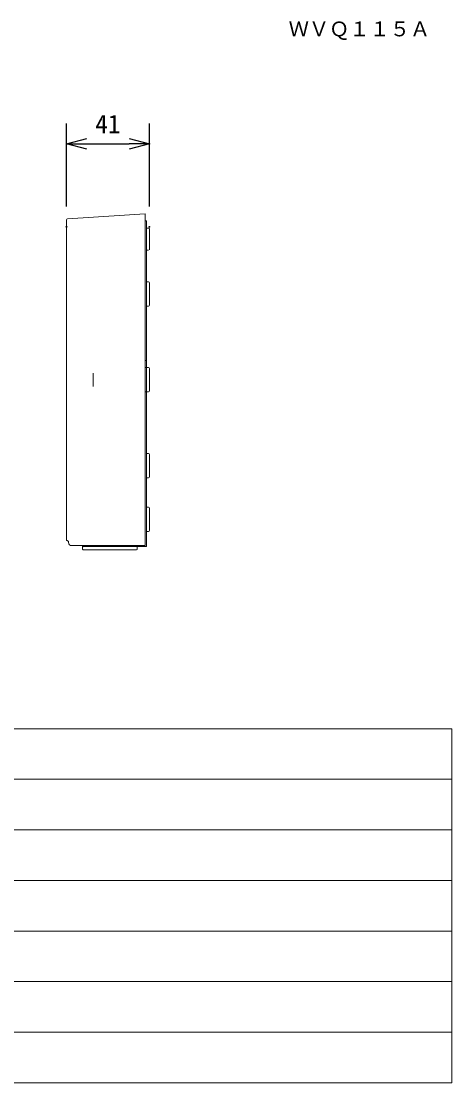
# Model space of a CAD drawing. Units: millimetres, scale not verified. Extents: x -63 to 62, y -56 to 57.
# Drawn here: x 19.9 to 62.5, y -56.5 to 48.4 of the extents above; entities that cross this region are included whole.
import ezdxf
from ezdxf.enums import TextEntityAlignment as Align

# ---------------------------------------------------------------- set-up
doc = ezdxf.new("R2010")
doc.units = ezdxf.units.MM
doc.header["$LTSCALE"] = 0.125
doc.header["$PDMODE"] = 32
doc.header["$PDSIZE"] = 0.0625
for name, color, linetype in [('0-0_0', 7, 'Continuous'), ('0-2_TOUROKU', 7, 'Continuous'), ('0-4_DEFPOINTS', 7, 'Continuous'), ('0-6_SUNPO', 7, 'Continuous')]:
    doc.layers.add(name, color=color, linetype=linetype)
doc.layers.add('0-1_WAKU', color=1, linetype='Continuous', lineweight=18)
doc.layers.add('0-5_GAIKEI', color=1, linetype='Continuous', lineweight=18)
doc.styles.add('ＭＳ ゴシック', font='')
doc.styles.get('ＭＳ ゴシック').set_extended_font_data('MS Gothic')

# ---------------------------------------------------------------- blocks, each defined once
blk = doc.blocks.new('_OPEN30')
at = {"layer": '0-0_0'}
blk.add_line((0, 0), (-1, 0), dxfattribs=at)
blk.add_lwpolyline([(-1, 0.26795), (0, 0), (-1, -0.26795)], dxfattribs=at)
blk = doc.blocks.new('D3')
at = {"layer": '0-4_DEFPOINTS'}
for p in [(38.6031, 39.2895), (30.4031, 31.082), (38.6031, 31.082)]:
    blk.add_point(p, dxfattribs=at)
at = {"layer": '0-6_SUNPO'}
for p, q in [((30.4031, 33.082), (30.4031, 41.2895)), ((38.6031, 33.082), (38.6031, 41.2895)), ((32.4031, 39.2895), (36.6031, 39.2895))]:
    blk.add_line(p, q, dxfattribs=at)
at = {"layer": '0-6_SUNPO', "xscale": 2, "yscale": 2, "rotation": 180}
blk.add_blockref('_OPEN30', (30.4031, 39.2895), dxfattribs=at)
at = {"layer": '0-6_SUNPO', "xscale": 2, "yscale": 2}
blk.add_blockref('_OPEN30', (38.6031, 39.2895), dxfattribs=at)
at = {"layer": '0-6_SUNPO', "style": 'ＭＳ ゴシック'}
blk.add_text('41', height=1.833, dxfattribs=at).set_placement((33.2531, 39.7895), align=Align.BOTTOM_LEFT)

msp = doc.modelspace()

# ---------------------------------------------------------------- linework, layer by layer
at = {"layer": '0-1_WAKU', "color": 4}
for p, q in [((62.4767, -21.4982), (-62.5233, -21.4982)), ((62.4767, -56.4982), (62.4767, -21.4982)), ((-62.5233, -56.4982), (62.4767, -56.4982))]:
    msp.add_line(p, q, dxfattribs=at)
at = {"layer": '0-1_WAKU'}
for p, q in [((62.4767, -26.4982), (-62.5233, -26.4982)), ((62.4767, -31.4982), (-62.5233, -31.4982)), ((62.4767, -36.4982), (-62.5233, -36.4982)), ((62.4767, -41.4982), (-62.5233, -41.4982)), ((62.4767, -46.4982), (-62.5233, -46.4982)), ((62.4767, -51.4982), (-62.5233, -51.4982))]:
    msp.add_line(p, q, dxfattribs=at)
at = {"layer": '0-5_GAIKEI', "color": 7}
for p, q in [((32.1653, 29.3959), (24.4591, 28.9018)), ((32.1653, -3.4041), (32.1653, 29.3958)), ((24.3653, -2.8114), (24.3653, 28.802)), ((24.3653, -2.8119), (24.3775, -2.8592)), ((24.3775, -2.8592), (24.4108, -2.8952)), ((24.4108, -2.8952), (24.4487, -2.91)), ((24.4487, -2.91), (24.4706, -2.9156)), ((24.4706, -2.9156), (24.5244, -2.949)), ((24.5244, -2.949), (24.5578, -3.0027)), ((24.5578, -3.0027), (24.5654, -3.0481)), ((24.5653, -3.0481), (24.5653, -3.1041)), ((25.9653, -3.4041), (24.8653, -3.4041)), ((32.1653, -3.4041), (25.9653, -3.4041))]:
    msp.add_line(p, q, dxfattribs=at)
at = {"layer": '0-5_GAIKEI'}
for p, q in [((32.2653, 28.6959), (32.1653, 28.6959)), ((32.2653, -3.5041), (32.2653, 28.6959)), ((32.2653, 27.9959), (32.4653, 27.9959)), ((32.5653, 27.8958), (32.5653, 25.8403)), ((32.2653, 25.8084), (32.4653, 25.8084)), ((32.2653, 22.6812), (32.4653, 22.6812)), ((32.5653, 22.5811), (32.5653, 20.3812)), ((32.2653, 20.2812), (32.4653, 20.2812)), ((32.1653, 14.8989), (32.2653, 14.8989)), ((32.1653, 14.1959), (32.4653, 14.1959)), ((32.5653, 14.0958), (32.5653, 11.896)), ((32.1653, 11.7959), (32.4653, 11.7959)), ((32.2653, 5.7106), (32.4653, 5.7106)), ((32.5653, 5.6105), (32.5653, 3.4106)), ((32.2653, 3.3106), (32.4653, 3.3106)), ((32.2653, 0.3959), (32.4653, 0.3959)), ((32.5653, 0.2958), (32.5653, -1.904)), ((32.2653, -2.0041), (32.4653, -2.0041)), ((25.9653, -3.4041), (25.9653, -3.5041)), ((32.2653, -3.5041), (25.9653, -3.5041)), ((25.9653, -3.5641), (25.9653, -3.7441)), ((31.3053, -3.8041), (26.0253, -3.8041)), ((31.3653, -3.5641), (31.3653, -3.7441))]:
    msp.add_line(p, q, dxfattribs=at)
msp.add_lwpolyline([(27.0076, 12.3385), (27.0083, 12.4179), (27.0083, 13.5736), (27.0076, 13.6544)], dxfattribs=at)
at = {"layer": '0-5_GAIKEI', "color": 7}
for centre, radius, start, end in [((24.4653, 28.802), 0.1, 93.57633, 180), ((24.8653, -3.1041), 0.3, 180, 270)]:
    msp.add_arc(centre, radius, start, end, dxfattribs=at)
at = {"layer": '0-5_GAIKEI'}
for centre, radius, start, end in [((32.4653, 27.8959), 0.1, 0, 90), ((32.4653, 22.5812), 0.1, 0, 90), ((32.4653, 20.3812), 0.1, 270, 0), ((32.4653, 14.0959), 0.1, 0, 90), ((32.4653, 11.8959), 0.1, 270, 0), ((32.4653, 5.6106), 0.1, 0, 90), ((32.4653, 3.4106), 0.1, 270, 0), ((32.4653, 0.2959), 0.1, 0, 90), ((32.4653, -1.9041), 0.1, 270, 0), ((26.0253, -3.5641), 0.06, 90, 180), ((26.0253, -3.7441), 0.06, 180, 270), ((31.3053, -3.5641), 0.06, 0, 90), ((31.3053, -3.7441), 0.06, 270, 0)]:
    msp.add_arc(centre, radius, start, end, dxfattribs=at)

# ---------------------------------------------------------------- block references
at = {"layer": '0-6_SUNPO'}
msp.add_blockref('D3', (-6.0378, -2.9729), dxfattribs=at)

# ---------------------------------------------------------------- texts
at = {"layer": '0-2_TOUROKU', "style": 'ＭＳ ゴシック'}
msp.add_text('ＷＶＱ１１５Ａ', height=1.466, dxfattribs=at).set_placement((46.3433, 46.5018), align=Align.BOTTOM_LEFT)

doc.saveas('drawing.dxf')
